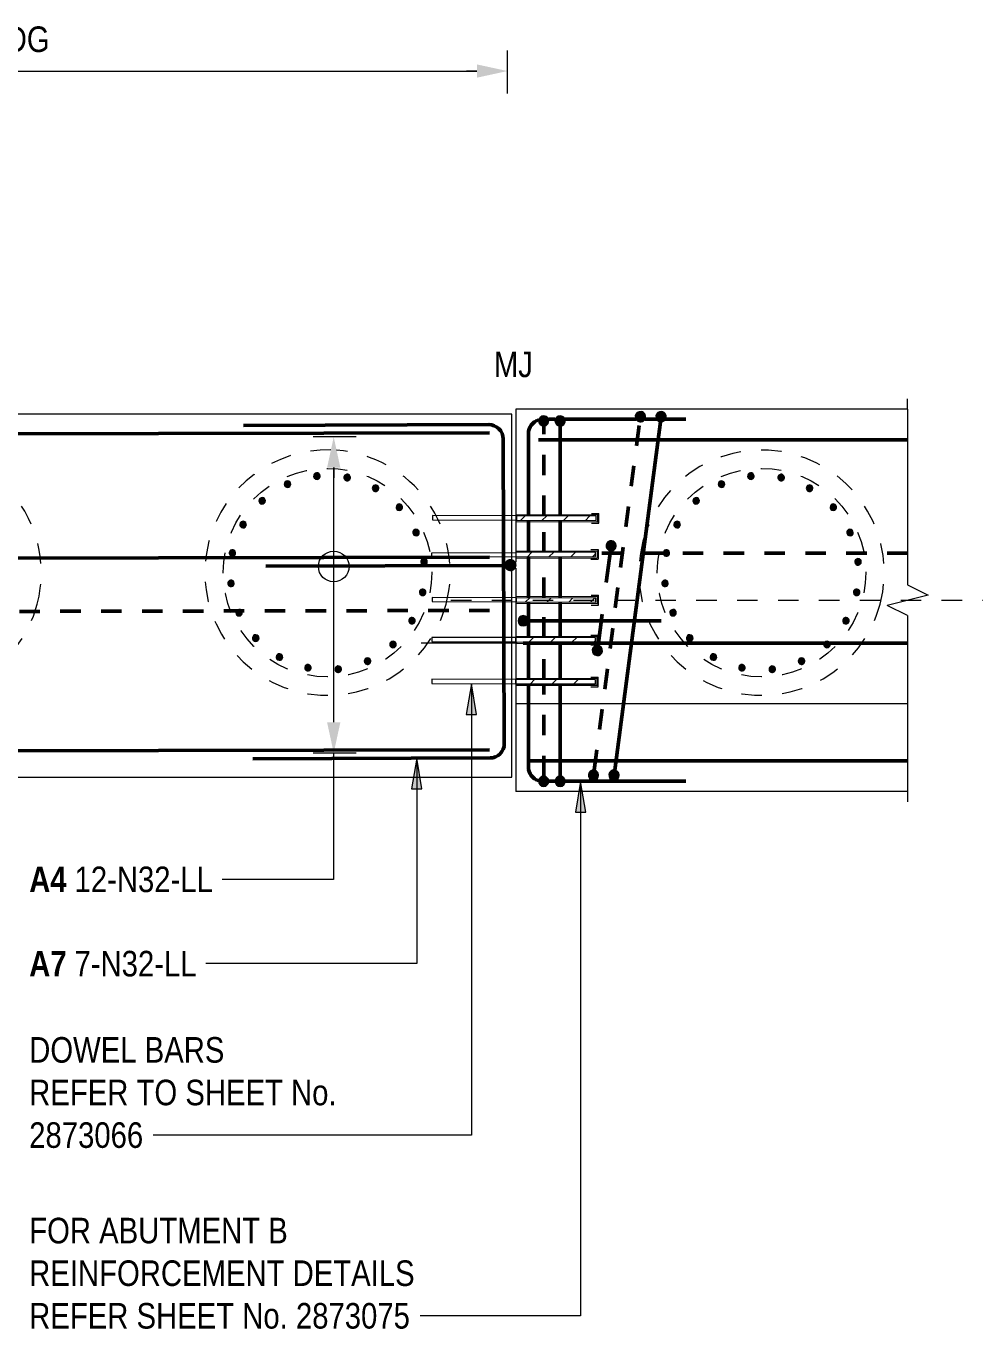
# Model space of a CAD drawing. Header units: metres. Extents: x 0 to 109, y 3 to 574.
# Drawn here: x 16.44 to 21.08, y 541.56 to 547.93 of the extents above; entities that cross this region are included whole.
import ezdxf

# ---------------------------------------------------------------- set-up
doc = ezdxf.new("R2010")
doc.units = ezdxf.units.M
doc.linetypes.add('JacobsDash', pattern=[0.0045, 0.003, -0.0015])
doc.linetypes.add('JacobsGridLine', pattern=[0.0145, 0.01, -0.001, 0.0025, -0.001])
for name, color, linetype, lineweight in [('A-ANNO-NOTE', 7, 'Continuous', 9), ('A-DETL', 7, 'Continuous', 13), ('A-DETL-GENF', 7, 'Continuous', 9), ('G-ANNO-TEXT', 7, 'Continuous', 9), ('S-BEAM', 7, 'Continuous', 50), ('S-FNDN', 7, 'Continuous', 50), ('S-GRID', 7, 'Continuous', 9)]:
    doc.layers.add(name, color=color, linetype=linetype, lineweight=lineweight)
doc.styles.add('Arial Narrow_2', font='ARIALN.TTF', dxfattribs={"height": 0.125})
doc.styles.add('Arial Narrow_B', font='ARIALNB.TTF', dxfattribs={"height": 0.125})
pattern_1 = [(45, (-139.00438, -635.677), (-0.0530330086, 0.0530330086), [])]

# ---------------------------------------------------------------- blocks, each defined once
blk = doc.blocks.new('01_SFO_FRP_Pile_CastInPlace_CS_BR08 - CAST-IN-PLACE PILE - 1200-8661432-DRG-2873074 - ABUTMENT B REINFORCEMENT PLAN')
at = {"layer": 'S-FNDN', "color": 8, "linetype": 'JacobsDash', "lineweight": 18, "true_color": 0x808080}
for start, end in [(90, 270), (270, 90)]:
    blk.add_arc((0, 0), 0.6, start, end, dxfattribs=at)
blk = doc.blocks.new('03_SFR_ACS_Abutment_BR08_Retaining wall CS - ABUTMENT EAST_BR8_1-7988247-DRG-2873074 - ABUTMENT B REINFORCEMENT PLAN')
at = {"layer": 'S-BEAM', "lineweight": 13}
for p, q in [((-1135.8415, 546.0286), (-1145.8229, 546.0286)), ((-1135.8415, 545.3195), (-1135.8415, 546.0286)), ((-1135.8415, 544.2536), (-1135.8415, 545.2614)), ((-1145.8229, 544.2536), (-1135.8415, 544.2536))]:
    blk.add_line(p, q, dxfattribs=at)
blk = doc.blocks.new('01_SFO_FRP_Pile_CastInPlace_CS_BR08 - CAST-IN-PLACE PILE - 1200-8641665-DRG-2873074 - ABUTMENT B REINFORCEMENT PLAN')
at = {"layer": 'S-FNDN', "color": 8, "linetype": 'JacobsDash', "lineweight": 18, "true_color": 0x808080}
for start, end in [(90, 270), (13.33217, 90), (270, 10.61444)]:
    blk.add_arc((0, 0), 0.6, start, end, dxfattribs=at)
blk = doc.blocks.new('01_SFO_FRP_Pile_CastInPlace_CS_BR08 - CAST-IN-PLACE PILE - 1200-8641633-DRG-2873074 - ABUTMENT B REINFORCEMENT PLAN')
at = {"layer": 'S-FNDN', "color": 8, "linetype": 'JacobsDash', "lineweight": 18, "true_color": 0x808080}
for start, end in [(90, 270), (270, 90)]:
    blk.add_arc((0, 0), 0.6, start, end, dxfattribs=at)
blk = doc.blocks.new('CS_DET_Rebar Combined - Multiple Bar-7534566-DRG-2873074 - ABUTMENT B REINFORCEMENT PLAN')
at = {"layer": 'A-DETL-GENF', "color": 252, "lineweight": 50, "true_color": 0x888888}
for p, q in [((0, 0), (1.4715, 0)), ((1.5003, 0), (1.8806, 0))]:
    blk.add_line(p, q, dxfattribs=at)
blk = doc.blocks.new('CS_DET_Rebar Combined - Multiple Bar-7534505-DRG-2873074 - ABUTMENT B REINFORCEMENT PLAN')
at = {"layer": 'A-DETL-GENF', "color": 252, "linetype": 'JacobsDash', "lineweight": 50, "true_color": 0x888888}
for p, q in [((0.6848, 0), (0.3538, 0)), ((1.8806, 0), (0.7166, 0))]:
    blk.add_line(p, q, dxfattribs=at)
blk = doc.blocks.new('CS_DET_Rebar Combined - Multiple Bar-V9-DRG-2873074 - ABUTMENT B REINFORCEMENT PLAN')
at = {"layer": 'A-DETL-GENF', "true_color": 0xc7c7c7}
for points in [[(0.025, 0), (0.0241, 0.0065), (0.0217, 0.0125), (0.0177, 0.0177), (0.0125, 0.0217), (0.0065, 0.0241), (0, 0.025), (-0.0065, 0.0241), (-0.0125, 0.0217), (-0.0177, 0.0177), (-0.0217, 0.0125), (-0.0241, 0.0065), (-0.025, 0), (-0.0241, -0.0065), (-0.0217, -0.0125), (-0.0177, -0.0177), (-0.0125, -0.0217), (-0.0065, -0.0241), (0, -0.025), (0.0065, -0.0241), (0.0125, -0.0217), (0.0177, -0.0177), (0.0217, -0.0125), (0.0241, -0.0065)], [(1.7869, 0), (1.7861, 0.0065), (1.7836, 0.0125), (1.7796, 0.0177), (1.7744, 0.0217), (1.7684, 0.0241), (1.7619, 0.025), (1.7555, 0.0241), (1.7494, 0.0217), (1.7443, 0.0177), (1.7403, 0.0125), (1.7378, 0.0065), (1.7369, 0), (1.7378, -0.0065), (1.7403, -0.0125), (1.7443, -0.0177), (1.7494, -0.0217), (1.7555, -0.0241), (1.7619, -0.025), (1.7684, -0.0241), (1.7744, -0.0217), (1.7796, -0.0177), (1.7836, -0.0125), (1.7861, -0.0065)]]:
    blk.add_hatch(color=9, dxfattribs=at).paths.add_polyline_path(points)
at = {"layer": 'A-DETL-GENF', "color": 252, "lineweight": 50, "true_color": 0x888888}
for p, q in [((0.025, 0), (0.4654, 0)), ((0.4854, 0), (0.6429, 0)), ((0.6629, 0), (0.8654, 0)), ((1.0804, 0), (1.2654, 0)), ((1.2854, 0), (1.7369, 0)), ((0.8854, 0), (1.0604, 0))]:
    blk.add_line(p, q, dxfattribs=at)
at = {"layer": 'A-DETL-GENF', "color": 252, "true_color": 0x888888}
for centre, start, end in [((0, 0), 360, 180), ((0, 0), 180, 360), ((1.7619, 0), 0, 180), ((1.7619, 0), 180, 360)]:
    blk.add_arc(centre, 0.025, start, end, dxfattribs=at)
blk = doc.blocks.new('CS_DET_Rebar Combined - Multiple Bar-V10-DRG-2873074 - ABUTMENT B REINFORCEMENT PLAN')
at = {"layer": 'A-DETL-GENF', "true_color": 0xc7c7c7}
for points in [[(0.025, 0), (0.0241, 0.0065), (0.0217, 0.0125), (0.0177, 0.0177), (0.0125, 0.0217), (0.0065, 0.0241), (0, 0.025), (-0.0065, 0.0241), (-0.0125, 0.0217), (-0.0177, 0.0177), (-0.0217, 0.0125), (-0.0241, 0.0065), (-0.025, 0), (-0.0241, -0.0065), (-0.0217, -0.0125), (-0.0177, -0.0177), (-0.0125, -0.0217), (-0.0065, -0.0241), (0, -0.025), (0.0065, -0.0241), (0.0125, -0.0217), (0.0177, -0.0177), (0.0217, -0.0125), (0.0241, -0.0065)], [(1.7869, 0), (1.7861, 0.0065), (1.7836, 0.0125), (1.7796, 0.0177), (1.7744, 0.0217), (1.7684, 0.0241), (1.7619, 0.025), (1.7555, 0.0241), (1.7494, 0.0217), (1.7443, 0.0177), (1.7403, 0.0125), (1.7378, 0.0065), (1.7369, 0), (1.7378, -0.0065), (1.7403, -0.0125), (1.7443, -0.0177), (1.7494, -0.0217), (1.7555, -0.0241), (1.7619, -0.025), (1.7684, -0.0241), (1.7744, -0.0217), (1.7796, -0.0177), (1.7836, -0.0125), (1.7861, -0.0065)]]:
    blk.add_hatch(color=9, dxfattribs=at).paths.add_polyline_path(points)
at = {"layer": 'A-DETL-GENF', "color": 252, "linetype": 'JacobsDash', "lineweight": 50, "true_color": 0x888888}
for p, q in [((0.4651, 0), (0.025, 0)), ((0.6432, 0), (0.4851, 0)), ((0.8651, 0), (0.6632, 0)), ((1.0601, 0), (0.8851, 0)), ((1.7369, 0), (1.2851, 0)), ((1.2651, 0), (1.0801, 0))]:
    blk.add_line(p, q, dxfattribs=at)
at = {"layer": 'A-DETL-GENF', "color": 252, "true_color": 0x888888}
for centre, start, end in [((0, 0), 360, 180), ((0, 0), 180, 360), ((1.7619, 0), 0, 180), ((1.7619, 0), 180, 360)]:
    blk.add_arc(centre, 0.025, start, end, dxfattribs=at)
blk = doc.blocks.new('CS_DET_Rebar Combined - Multiple Bar-6463039-DRG-2873074 - ABUTMENT B REINFORCEMENT PLAN')
at = {"layer": 'A-DETL-GENF', "true_color": 0xc7c7c7}
for points in [[(0.025, 0), (0.0241, 0.0065), (0.0217, 0.0125), (0.0177, 0.0177), (0.0125, 0.0217), (0.0065, 0.0241), (0, 0.025), (-0.0065, 0.0241), (-0.0125, 0.0217), (-0.0177, 0.0177), (-0.0217, 0.0125), (-0.0241, 0.0065), (-0.025, 0), (-0.0241, -0.0065), (-0.0217, -0.0125), (-0.0177, -0.0177), (-0.0125, -0.0217), (-0.0065, -0.0241), (0, -0.025), (0.0065, -0.0241), (0.0125, -0.0217), (0.0177, -0.0177), (0.0217, -0.0125), (0.0241, -0.0065)], [(1.7934, 0), (1.7925, 0.0065), (1.79, 0.0125), (1.7861, 0.0177), (1.7809, 0.0217), (1.7749, 0.0241), (1.7684, 0.025), (1.7619, 0.0241), (1.7559, 0.0217), (1.7507, 0.0177), (1.7467, 0.0125), (1.7442, 0.0065), (1.7434, 0), (1.7442, -0.0065), (1.7467, -0.0125), (1.7507, -0.0177), (1.7559, -0.0217), (1.7619, -0.0241), (1.7684, -0.025), (1.7749, -0.0241), (1.7809, -0.0217), (1.7861, -0.0177), (1.79, -0.0125), (1.7925, -0.0065)]]:
    blk.add_hatch(color=9, dxfattribs=at).paths.add_polyline_path(points)
at = {"layer": 'A-DETL-GENF', "color": 252, "lineweight": 50, "true_color": 0x888888}
blk.add_line((0.025, 0), (1.7434, 0), dxfattribs=at)
at = {"layer": 'A-DETL-GENF', "color": 252, "true_color": 0x888888}
for centre, start, end in [((0, 0), 360, 180), ((0, 0), 180, 360), ((1.7684, 0), 360, 180), ((1.7684, 0), 180, 360)]:
    blk.add_arc(centre, 0.025, start, end, dxfattribs=at)
blk = doc.blocks.new('CS_DET_Rebar Combined - Multiple Bar-6463081-DRG-2873074 - ABUTMENT B REINFORCEMENT PLAN')
at = {"layer": 'A-DETL-GENF', "true_color": 0xc7c7c7}
for points in [[(0.025, 0), (0.0241, 0.0065), (0.0217, 0.0125), (0.0177, 0.0177), (0.0125, 0.0217), (0.0065, 0.0241), (0, 0.025), (-0.0065, 0.0241), (-0.0125, 0.0217), (-0.0177, 0.0177), (-0.0217, 0.0125), (-0.0241, 0.0065), (-0.025, 0), (-0.0241, -0.0065), (-0.0217, -0.0125), (-0.0177, -0.0177), (-0.0125, -0.0217), (-0.0065, -0.0241), (0, -0.025), (0.0065, -0.0241), (0.0125, -0.0217), (0.0177, -0.0177), (0.0217, -0.0125), (0.0244, -0.0043)], [(1.7934, 0), (1.7925, 0.0065), (1.79, 0.0125), (1.7861, 0.0177), (1.7809, 0.0217), (1.7749, 0.0241), (1.7684, 0.025), (1.7619, 0.0241), (1.7559, 0.0217), (1.7507, 0.0177), (1.7467, 0.0125), (1.7442, 0.0065), (1.7434, 0), (1.7442, -0.0065), (1.7467, -0.0125), (1.7507, -0.0177), (1.7559, -0.0217), (1.7619, -0.0241), (1.7684, -0.025), (1.7749, -0.0241), (1.7809, -0.0217), (1.7861, -0.0177), (1.79, -0.0125), (1.7925, -0.0065), (1.793, -0.0028)]]:
    blk.add_hatch(color=9, dxfattribs=at).paths.add_polyline_path(points)
at = {"layer": 'A-DETL-GENF', "color": 252, "linetype": 'JacobsDash', "lineweight": 50, "true_color": 0x888888}
blk.add_line((1.7434, 0), (0.025, 0), dxfattribs=at)
at = {"layer": 'A-DETL-GENF', "color": 252, "true_color": 0x888888}
for centre, start, end in [((0, 0), 360, 180), ((0, 0), 180, 360), ((1.7684, 0), 360, 180), ((1.7684, 0), 180, 360)]:
    blk.add_arc(centre, 0.025, start, end, dxfattribs=at)
blk = doc.blocks.new('CS_DET_Rebar Combined - Multiple Bar-6463435-DRG-2873074 - ABUTMENT B REINFORCEMENT PLAN')
at = {"layer": 'A-DETL-GENF', "true_color": 0xc7c7c7}
blk.add_hatch(color=9, dxfattribs=at).paths.add_polyline_path([(0.025, 0), (0.0241, 0.0065), (0.0217, 0.0125), (0.0177, 0.0177), (0.0125, 0.0217), (0.0065, 0.0241), (0, 0.025), (-0.0065, 0.0241), (-0.0125, 0.0217), (-0.0181, 0.0171), (-0.0217, 0.0125), (-0.0241, 0.0065), (-0.025, 0), (-0.0241, -0.0065), (-0.0217, -0.0125), (-0.0177, -0.0177), (-0.0125, -0.0217), (-0.0065, -0.0241), (0, -0.025), (0.0065, -0.0241), (0.0125, -0.0217), (0.0177, -0.0177), (0.0217, -0.0125), (0.0241, -0.0065)])
at = {"layer": 'A-DETL-GENF', "color": 252, "lineweight": 50, "true_color": 0x888888}
blk.add_line((0.025, 0), (0.18, 0), dxfattribs=at)
at = {"layer": 'A-DETL-GENF', "color": 252, "true_color": 0x888888}
for start, end in [(360, 180), (180, 360)]:
    blk.add_arc((0, 0), 0.025, start, end, dxfattribs=at)
blk = doc.blocks.new('CS_DET_Rebar Combined - Multiple Bar-V1-DRG-2873074 - ABUTMENT B REINFORCEMENT PLAN')
at = {"layer": 'A-DETL-GENF', "true_color": 0xc7c7c7}
blk.add_hatch(color=9, dxfattribs=at).paths.add_polyline_path([(-0.025, 0), (-0.0241, -0.0065), (-0.0217, -0.0125), (-0.0177, -0.0177), (-0.0125, -0.0217), (-0.0065, -0.0241), (0, -0.025), (0.0065, -0.0241), (0.0125, -0.0217), (0.0177, -0.0177), (0.0217, -0.0125), (0.0241, -0.0065), (0.025, 0), (0.0241, 0.0065), (0.0217, 0.0125), (0.0177, 0.0177), (0.0125, 0.0217), (0.0065, 0.0241), (0, 0.025), (-0.0065, 0.0241), (-0.0125, 0.0217), (-0.0177, 0.0177), (-0.0217, 0.0125), (-0.0241, 0.0065)])
at = {"layer": 'A-DETL-GENF', "color": 252, "lineweight": 50, "true_color": 0x888888}
blk.add_line((0.025, 0), (0.18, 0), dxfattribs=at)
at = {"layer": 'A-DETL-GENF', "color": 252, "true_color": 0x888888}
for start, end in [(0, 180), (180, 360)]:
    blk.add_arc((0, 0), 0.025, start, end, dxfattribs=at)
blk = doc.blocks.new('CS_DET_Rebar Combined - Multiple Bar-7534842-DRG-2873074 - ABUTMENT B REINFORCEMENT PLAN')
at = {"layer": 'A-DETL-GENF', "true_color": 0xc7c7c7}
blk.add_hatch(color=9, dxfattribs=at).paths.add_polyline_path([(0, -0.025), (0.0065, -0.0241), (0.0125, -0.0217), (0.0177, -0.0177), (0.0217, -0.0125), (0.0241, -0.0065), (0.025, 0), (0.0241, 0.0065), (0.0217, 0.0125), (0.0177, 0.0177), (0.0125, 0.0217), (0.0065, 0.0241), (0, 0.025), (-0.0065, 0.0241), (-0.0125, 0.0217), (-0.0177, 0.0177), (-0.0217, 0.0125), (-0.0241, 0.0065), (-0.025, 0), (-0.0241, -0.0065), (-0.0217, -0.0125), (-0.0177, -0.0177), (-0.0125, -0.0217), (-0.0065, -0.0241)])
at = {"layer": 'A-DETL-GENF', "color": 252, "lineweight": 50, "true_color": 0x888888}
blk.add_line((0.025, 0), (0.675, 0), dxfattribs=at)
at = {"layer": 'A-DETL-GENF', "color": 252, "true_color": 0x888888}
for start, end in [(0, 180), (180, 360)]:
    blk.add_arc((0, 0), 0.025, start, end, dxfattribs=at)
blk = doc.blocks.new('S_Det_Reinf_Bar Section_2D Grey - N32-V11-DRG-2873074 - ABUTMENT B REINFORCEMENT PLAN')
at = {"layer": 'A-DETL-GENF', "true_color": 0x808080}
blk.add_hatch(color=8, dxfattribs=at).paths.add_polyline_path([(-0.0139, -0.008), (-0.0113, -0.0113), (-0.008, -0.0139), (-0.0041, -0.0155), (0, -0.016), (0.0041, -0.0155), (0.008, -0.0139), (0.0113, -0.0113), (0.0139, -0.008), (0.0155, -0.0041), (0.0159, 0.0011), (0.0155, 0.0041), (0.0139, 0.008), (0.0113, 0.0113), (0.008, 0.0139), (0.0041, 0.0155), (0, 0.016), (-0.0041, 0.0155), (-0.008, 0.0139), (-0.0113, 0.0113), (-0.0139, 0.008), (-0.0155, 0.0041), (-0.016, 0), (-0.0155, -0.0041)])
at = {"layer": 'A-DETL-GENF', "color": 8, "lineweight": 18, "true_color": 0x808080}
for start, end in [(360, 180), (180, 360)]:
    blk.add_arc((0, 0), 0.016, start, end, dxfattribs=at)
blk = doc.blocks.new('S_Det_Reinf_Bar Section_2D Grey - N32-V2-DRG-2873074 - ABUTMENT B REINFORCEMENT PLAN')
at = {"layer": 'A-DETL-GENF', "true_color": 0x808080}
blk.add_hatch(color=8, dxfattribs=at).paths.add_polyline_path([(-0.0113, -0.0113), (-0.008, -0.0139), (-0.0041, -0.0155), (0, -0.016), (0.0041, -0.0155), (0.008, -0.0139), (0.0113, -0.0113), (0.0139, -0.008), (0.0155, -0.0041), (0.016, 0), (0.0155, 0.0041), (0.0139, 0.008), (0.0113, 0.0113), (0.008, 0.0139), (0.0041, 0.0155), (0, 0.016), (-0.0041, 0.0155), (-0.008, 0.0139), (-0.0113, 0.0113), (-0.0139, 0.008), (-0.0155, 0.0041), (-0.016, 0), (-0.0155, -0.0041), (-0.0139, -0.008)])
at = {"layer": 'A-DETL-GENF', "color": 8, "lineweight": 18, "true_color": 0x808080}
for start, end in [(360, 180), (180, 360)]:
    blk.add_arc((0, 0), 0.016, start, end, dxfattribs=at)
blk = doc.blocks.new('S_Det_Reinf_Bar Section_2D Grey - N32-V12-DRG-2873074 - ABUTMENT B REINFORCEMENT PLAN')
at = {"layer": 'A-DETL-GENF', "true_color": 0x808080}
blk.add_hatch(color=8, dxfattribs=at).paths.add_polyline_path([(0.0155, 0.0041), (0.0139, 0.008), (0.0113, 0.0113), (0.008, 0.0139), (0.0041, 0.0155), (0, 0.016), (-0.0041, 0.0155), (-0.008, 0.0139), (-0.0113, 0.0113), (-0.0139, 0.008), (-0.0155, 0.0041), (-0.016, 0), (-0.0148, -0.0057), (-0.0139, -0.008), (-0.0113, -0.0113), (-0.008, -0.0139), (-0.0041, -0.0155), (0, -0.016), (0.0041, -0.0155), (0.008, -0.0139), (0.0113, -0.0113), (0.0139, -0.008), (0.0155, -0.0041), (0.0159, 0.0006)])
at = {"layer": 'A-DETL-GENF', "color": 8, "lineweight": 18, "true_color": 0x808080}
for start, end in [(360, 180), (180, 360)]:
    blk.add_arc((0, 0), 0.016, start, end, dxfattribs=at)
blk = doc.blocks.new('S_Det_Reinf_Bar Section_2D Grey - N32-V13-DRG-2873074 - ABUTMENT B REINFORCEMENT PLAN')
at = {"layer": 'A-DETL-GENF', "true_color": 0x808080}
blk.add_hatch(color=8, dxfattribs=at).paths.add_polyline_path([(-0.0139, -0.008), (-0.0113, -0.0113), (-0.008, -0.0139), (-0.0041, -0.0155), (0, -0.016), (0.0041, -0.0155), (0.008, -0.0139), (0.0113, -0.0113), (0.0139, -0.008), (0.0155, -0.0041), (0.0159, 0.0011), (0.0155, 0.0041), (0.0139, 0.008), (0.0113, 0.0113), (0.008, 0.0139), (0.0041, 0.0155), (0, 0.016), (-0.0041, 0.0155), (-0.008, 0.0139), (-0.0113, 0.0113), (-0.0139, 0.008), (-0.0155, 0.0041), (-0.016, 0), (-0.0155, -0.0041)])
at = {"layer": 'A-DETL-GENF', "color": 8, "lineweight": 18, "true_color": 0x808080}
for start, end in [(360, 180), (180, 360)]:
    blk.add_arc((0, 0), 0.016, start, end, dxfattribs=at)
blk = doc.blocks.new('ReinfDot - Dot-7931258-DRG-2873074 - ABUTMENT B REINFORCEMENT PLAN')
at = {"layer": 'A-DETL-GENF'}
blk.add_hatch(color=256, dxfattribs=at).paths.add_polyline_path([(0, 0.03), (-0.0078, 0.029), (-0.015, 0.026), (-0.0212, 0.0212), (-0.026, 0.015), (-0.029, 0.0078), (-0.03, 0), (-0.029, -0.0078), (-0.026, -0.015), (-0.0212, -0.0212), (-0.015, -0.026), (-0.0078, -0.029), (0, -0.03), (0.0078, -0.029), (0.015, -0.026), (0.0212, -0.0212), (0.026, -0.015), (0.029, -0.0078), (0.03, 0), (0.029, 0.0078), (0.026, 0.015), (0.0212, 0.0212), (0.015, 0.026), (0.0078, 0.029)])
blk = doc.blocks.new('BreakLine - BreakLine-7934069-DRG-2873074 - ABUTMENT B REINFORCEMENT PLAN')
at = {"layer": 'A-DETL-GENF', "lineweight": 13}
for p, q in [((0, 0), (0.86, 0)), ((1.01, 0), (1.87, 0))]:
    blk.add_line(p, q, dxfattribs=at)
blk = doc.blocks.new('T2DExtentArrowReinf2 - Extent-7962354-DRG-2873074 - ABUTMENT B REINFORCEMENT PLAN')
at = {"layer": 'A-DETL-GENF'}
for p, q in [((0.15, 0), (9.7802, 0)), ((9.9302, -0.11), (9.9302, 0))]:
    blk.add_line(p, q, dxfattribs=at)
blk = doc.blocks.new('T2DExtentArrowReinf2 - Extent-7962356-DRG-2873074 - ABUTMENT B REINFORCEMENT PLAN')
at = {"layer": 'A-DETL-GENF'}
for p, q in [((0, 0.01), (0, -0.11)), ((0.15, 0), (1.395, 0)), ((1.545, -0.11), (1.545, 0))]:
    blk.add_line(p, q, dxfattribs=at)

msp = doc.modelspace()

# ---------------------------------------------------------------- hatches: boundary and pattern name
at = {"layer": 'A-ANNO-NOTE', "lineweight": 5}
for points in [[(18.6438, 547.6736), (18.7938, 547.7061), (18.6438, 547.7386)], [(17.9763, 545.7669), (17.9438, 545.9169), (17.9113, 545.7669)], [(17.9438, 544.3719), (17.9763, 544.5219), (17.9113, 544.5219)]]:
    msp.add_hatch(color=256, dxfattribs=at).paths.add_polyline_path(points)
at = {"layer": 'A-DETL-GENF'}
h = msp.add_hatch(dxfattribs=at)
h.set_pattern_fill('FP_1', color=256, style=0, pattern_type=2)
h.set_pattern_definition(pattern_1)
h.paths.add_polyline_path([(19.2272, 545.5092), (19.2272, 545.5292), (18.8372, 545.5307), (18.8372, 545.5107), (19.1563, 545.5094)])
h = msp.add_hatch(dxfattribs=at)
h.set_pattern_fill('FP_1', color=256, style=0, pattern_type=2)
h.set_pattern_definition(pattern_1)
h.paths.add_polyline_path([(18.8341, 545.3315), (19.2241, 545.333), (19.224, 545.353), (18.834, 545.3515)])
h = msp.add_hatch(dxfattribs=at)
h.set_pattern_fill('FP_1', color=256, style=0, pattern_type=2)
h.set_pattern_definition(pattern_1)
h.paths.add_polyline_path([(19.2256, 545.1092), (19.2257, 545.1292), (18.8357, 545.1307), (18.8356, 545.1107), (19.1563, 545.1094)])
h = msp.add_hatch(dxfattribs=at)
h.set_pattern_fill('FP_1', color=256, style=0, pattern_type=2)
h.set_pattern_definition(pattern_1)
h.paths.add_polyline_path([(19.224, 544.9142), (19.2241, 544.9342), (18.8341, 544.9357), (18.834, 544.9157), (19.1563, 544.9144)])
h = msp.add_hatch(dxfattribs=at)
h.set_pattern_fill('FP_1', color=256, style=0, pattern_type=2)
h.set_pattern_definition(pattern_1)
h.paths.add_polyline_path([(19.224, 544.7092), (19.2241, 544.7292), (18.8341, 544.7307), (18.834, 544.7107), (19.1563, 544.7094)])
at = {"layer": 'G-ANNO-TEXT'}
for points in [[(18.6169, 544.7102), (18.5918, 544.5602), (18.642, 544.5602)], [(18.3495, 544.3465), (18.3244, 544.1965), (18.3746, 544.1965)], [(19.1515, 544.2332), (19.1264, 544.0832), (19.1766, 544.0832)]]:
    msp.add_hatch(color=256, dxfattribs=at).paths.add_polyline_path(points)

# ---------------------------------------------------------------- linework, layer by layer
at = {"layer": 'A-ANNO-NOTE'}
for p, q in [((18.7938, 547.6061), (18.7938, 547.8061)), ((18.6438, 547.7061), (18.5938, 547.7061)), ((18.0438, 545.9169), (17.8438, 545.9169)), ((17.9438, 545.7669), (17.9438, 545.7169)), ((17.9438, 544.5219), (17.9438, 544.5719)), ((17.8438, 544.3719), (18.0438, 544.3719))]:
    msp.add_line(p, q, dxfattribs=at)
at = {"layer": 'A-ANNO-NOTE', "lineweight": 13}
for p, q in [((20.7508, 546.0536), (20.7508, 546.1036)), ((20.7508, 545.1936), (20.8508, 545.1436)), ((20.8508, 545.1436), (20.6508, 545.0936)), ((20.7508, 545.0436), (20.6508, 545.0936)), ((20.7508, 544.1836), (20.7508, 544.1336))]:
    msp.add_line(p, q, dxfattribs=at)
at = {"layer": 'A-ANNO-NOTE'}
msp.add_circle((17.9438, 545.2836), 0.075, dxfattribs=at)
at = {"layer": 'A-DETL', "color": 252, "lineweight": 50, "true_color": 0x888888}
for p, q in [((19.0273, 546.0033), (18.9943, 546.0033)), ((19.4227, 546.0033), (19.0743, 546.0033)), ((19.5234, 546.0033), (19.4647, 546.0033)), ((19.6658, 546.0033), (19.5656, 546.0033)), ((18.8958, 545.9333), (18.8958, 545.5305)), ((18.9448, 545.9029), (20.7508, 545.9029)), ((18.8958, 545.5105), (18.8958, 545.3518)), ((18.8958, 545.3318), (18.8958, 545.1305)), ((18.8958, 545.1105), (18.8958, 544.9354)), ((18.8958, 544.9154), (18.8958, 544.7304)), ((18.8958, 544.7104), (18.8958, 544.3033)), ((20.7508, 544.3338), (18.9008, 544.3338)), ((18.9958, 544.2333), (19.0258, 544.2333)), ((19.0758, 544.2333), (19.6658, 544.2333))]:
    msp.add_line(p, q, dxfattribs=at)
at = {"layer": 'A-DETL', "lineweight": 50}
for p, q in [((17.502, 545.9725), (18.702, 545.9772)), ((18.7064, 545.9367), (8.9665, 545.9177)), ((18.7723, 545.9075), (18.7781, 544.4177)), ((18.7064, 545.3287), (8.9665, 545.3097)), ((17.6114, 545.2846), (18.7781, 545.2891)), ((18.7064, 544.3877), (8.9665, 544.3687)), ((18.7084, 544.3474), (17.5484, 544.3429))]:
    msp.add_line(p, q, dxfattribs=at)
at = {"layer": 'A-DETL', "lineweight": 9}
for p, q in [((18.8372, 545.5307), (18.4272, 545.5323)), ((18.4272, 545.5323), (18.4272, 545.5123)), ((18.4272, 545.5123), (18.8372, 545.5107)), ((18.8372, 545.5107), (18.8372, 545.5307)), ((18.8372, 545.5042), (19.2349, 545.5027)), ((18.8373, 545.5382), (19.235, 545.5366)), ((19.2349, 545.5027), (19.235, 545.5366)), ((18.4241, 545.3499), (18.834, 545.3515)), ((18.4241, 545.3299), (18.4241, 545.3499)), ((18.8341, 545.3315), (18.4241, 545.3299)), ((18.834, 545.358), (19.2318, 545.3595)), ((18.834, 545.3515), (18.8341, 545.3315)), ((18.8342, 545.324), (19.2319, 545.3256)), ((19.2318, 545.3595), (19.2319, 545.3256)), ((18.4257, 545.1323), (18.4256, 545.1123)), ((18.4256, 545.1123), (18.8356, 545.1107)), ((18.8357, 545.1307), (18.4257, 545.1323)), ((18.8356, 545.1107), (18.8357, 545.1307)), ((18.8357, 545.1382), (19.2335, 545.1366)), ((19.2334, 545.1027), (19.2335, 545.1366)), ((18.8357, 545.1042), (19.2334, 545.1027)), ((18.8341, 544.9357), (18.4241, 544.9373)), ((18.4241, 544.9373), (18.4241, 544.9173)), ((18.834, 544.9157), (18.8341, 544.9357)), ((18.8342, 544.9432), (19.2319, 544.9416)), ((19.2318, 544.9077), (19.2319, 544.9416)), ((18.4241, 544.9173), (18.834, 544.9157)), ((18.834, 544.9092), (19.2318, 544.9077)), ((18.8341, 544.7307), (18.4241, 544.7323)), ((18.4241, 544.7323), (18.4241, 544.7123)), ((18.834, 544.7107), (18.8341, 544.7307)), ((18.8342, 544.7382), (19.2319, 544.7366)), ((19.2318, 544.7027), (19.2319, 544.7366)), ((18.4241, 544.7123), (18.834, 544.7107)), ((18.834, 544.7042), (19.2318, 544.7027))]:
    msp.add_line(p, q, dxfattribs=at)
at = {"layer": 'A-DETL'}
for p, q in [((18.8372, 545.5307), (18.8372, 545.5107)), ((19.2272, 545.5292), (18.8372, 545.5307)), ((18.8372, 545.5107), (19.2272, 545.5092)), ((19.2043, 545.4953), (19.2399, 545.4951)), ((19.2044, 545.5432), (19.2401, 545.5431)), ((19.2272, 545.5092), (19.2272, 545.5292)), ((19.2399, 545.4951), (19.2401, 545.5431)), ((19.2011, 545.3669), (19.2368, 545.3671)), ((19.2368, 545.3671), (19.237, 545.3191)), ((19.224, 545.353), (18.834, 545.3515)), ((18.834, 545.3515), (18.8341, 545.3315)), ((18.8341, 545.3315), (19.2241, 545.333)), ((19.2013, 545.319), (19.237, 545.3191)), ((19.2241, 545.333), (19.224, 545.353)), ((18.8357, 545.1307), (18.8356, 545.1107)), ((18.8356, 545.1107), (19.2256, 545.1092)), ((19.2257, 545.1292), (18.8357, 545.1307)), ((19.2029, 545.1432), (19.2385, 545.1431)), ((19.2256, 545.1092), (19.2257, 545.1292)), ((19.2383, 545.0951), (19.2385, 545.1431)), ((19.2027, 545.0953), (19.2383, 545.0951)), ((18.8341, 544.9357), (18.834, 544.9157)), ((19.2241, 544.9342), (18.8341, 544.9357)), ((19.2013, 544.9482), (19.237, 544.9481)), ((19.224, 544.9142), (19.2241, 544.9342)), ((19.2368, 544.9001), (19.237, 544.9481)), ((18.834, 544.9157), (19.224, 544.9142)), ((19.2011, 544.9003), (19.2368, 544.9001)), ((18.8341, 544.7307), (18.834, 544.7107)), ((19.2241, 544.7292), (18.8341, 544.7307)), ((19.2013, 544.7432), (19.237, 544.7431)), ((19.224, 544.7092), (19.2241, 544.7292)), ((19.2368, 544.6951), (19.237, 544.7431)), ((18.834, 544.7107), (19.224, 544.7092)), ((19.2011, 544.6953), (19.2368, 544.6951))]:
    msp.add_line(p, q, dxfattribs=at)
at = {"layer": 'A-DETL', "linetype": 'JacobsDash', "lineweight": 50}
msp.add_line((18.7064, 545.0687), (8.9665, 545.0497), dxfattribs=at)
at = {"layer": 'A-DETL', "lineweight": 18}
msp.add_line((18.8407, 544.9093), (18.3707, 544.9093), dxfattribs=at)
at = {"layer": 'A-DETL', "color": 8, "linetype": 'JacobsDash', "lineweight": 18, "true_color": 0x808080}
msp.add_line((18.8342, 544.6136), (20.7508, 544.6136), dxfattribs=at)
at = {"layer": 'A-DETL', "color": 8, "linetype": 'JacobsDash', "lineweight": 9, "true_color": 0x808080}
for centre in [(17.9135, 545.2536), (20.0361, 545.2536)]:
    msp.add_circle(centre, 0.51, dxfattribs=at)
at = {"layer": 'A-DETL', "lineweight": 50}
for centre, start, end in [((18.7023, 545.9072), 0.22351, 90.22352), ((18.7081, 544.4174), 270.22352, 0.22351)]:
    msp.add_arc(centre, 0.07, start, end, dxfattribs=at)
at = {"layer": 'A-DETL', "color": 252, "lineweight": 50, "true_color": 0x888888}
for centre, start, end in [((18.9658, 545.9333), 106.33363, 179.99999), ((18.9658, 544.3033), 179.99999, 253.63084)]:
    msp.add_arc(centre, 0.07, start, end, dxfattribs=at)
at = {"layer": 'G-ANNO-TEXT'}
for p, q in [((18.6169, 544.7102), (18.5918, 544.5602)), ((18.642, 544.5602), (18.6169, 544.7102)), ((18.6169, 544.7102), (18.6169, 542.5036)), ((18.5918, 544.5602), (18.642, 544.5602)), ((17.9429, 544.3708), (17.9429, 543.754)), ((18.3495, 544.3465), (18.3244, 544.1965)), ((18.3746, 544.1965), (18.3495, 544.3465)), ((18.3495, 544.3465), (18.3495, 543.3419)), ((19.1515, 544.2332), (19.1264, 544.0832)), ((19.1766, 544.0832), (19.1515, 544.2332)), ((19.1515, 544.2332), (19.1515, 541.62)), ((18.3244, 544.1965), (18.3746, 544.1965)), ((19.1264, 544.0832), (19.1766, 544.0832)), ((17.5144, 543.754), (17.3974, 543.754)), ((17.9429, 543.754), (17.5144, 543.754)), ((17.3751, 543.3419), (17.318, 543.3419)), ((18.3495, 543.3419), (17.3751, 543.3419)), ((18.2009, 542.5036), (17.06, 542.5036)), ((18.6169, 542.5036), (18.2009, 542.5036)), ((18.6917, 541.62), (18.3664, 541.62)), ((19.1515, 541.62), (18.6917, 541.62))]:
    msp.add_line(p, q, dxfattribs=at)
at = {"layer": 'S-BEAM', "color": 252, "lineweight": 13, "true_color": 0x888888}
for p, q in [((20.7508, 546.0536), (18.8342, 546.0536)), ((18.8342, 546.0536), (18.8342, 545.3515)), ((18.8342, 546.0536), (18.8342, 546.0536)), ((18.8342, 545.3315), (18.8342, 545.3048)), ((18.8342, 545.276), (18.8342, 544.9357)), ((18.8342, 544.9157), (18.8342, 544.7307)), ((18.8342, 544.7107), (18.8342, 544.6136)), ((18.8342, 544.6136), (20.7508, 544.6136)), ((18.8342, 544.6136), (18.8342, 544.1836)), ((20.7508, 544.1836), (18.8342, 544.1836))]:
    msp.add_line(p, q, dxfattribs=at)
at = {"layer": 'S-GRID', "linetype": 'JacobsGridLine', "lineweight": 18}
msp.add_line((18.517, 545.1185), (23.5598, 545.1185), dxfattribs=at)

# ---------------------------------------------------------------- block references
at = {"layer": 'A-DETL-GENF'}
msp.add_blockref('T2DExtentArrowReinf2 - Extent-7962354-DRG-2873074 - ABUTMENT B REINFORCEMENT PLAN', (8.8636, 547.7061), dxfattribs=at)
at = {"layer": 'A-DETL-GENF', "color": 252, "true_color": 0x888888}
for name, p, rotation in [('CS_DET_Rebar Combined - Multiple Bar-V10-DRG-2873074 - ABUTMENT B REINFORCEMENT PLAN', (18.9708, 545.9953), 270.0000000000164), ('CS_DET_Rebar Combined - Multiple Bar-V9-DRG-2873074 - ABUTMENT B REINFORCEMENT PLAN', (19.0508, 545.9953), 270.0000000000164), ('CS_DET_Rebar Combined - Multiple Bar-6463081-DRG-2873074 - ABUTMENT B REINFORCEMENT PLAN', (19.4437, 546.0165), 262.5336967671208), ('CS_DET_Rebar Combined - Multiple Bar-6463039-DRG-2873074 - ABUTMENT B REINFORCEMENT PLAN', (19.5445, 546.0164), 262.5336967671208), ('CS_DET_Rebar Combined - Multiple Bar-6463435-DRG-2873074 - ABUTMENT B REINFORCEMENT PLAN', (19.3004, 545.3847), 262.5336967671208), ('CS_DET_Rebar Combined - Multiple Bar-V1-DRG-2873074 - ABUTMENT B REINFORCEMENT PLAN', (19.2333, 544.8727), 82.53369676713787)]:
    msp.add_blockref(name, p, dxfattribs=dict(at, rotation=rotation))
at = {"layer": 'A-DETL-GENF'}
for name, p, rotation in [('BreakLine - BreakLine-7934069-DRG-2873074 - ABUTMENT B REINFORCEMENT PLAN', (20.7508, 546.0536), 269.9999999999975), ('T2DExtentArrowReinf2 - Extent-7962356-DRG-2873074 - ABUTMENT B REINFORCEMENT PLAN', (17.9438, 544.3719), 90.00000000000612), ('ReinfDot - Dot-7931258-DRG-2873074 - ABUTMENT B REINFORCEMENT PLAN', (18.808, 545.2904), 180.2235102374243)]:
    msp.add_blockref(name, p, dxfattribs=dict(at, rotation=rotation))
at = {"layer": 'A-DETL-GENF', "color": 8, "true_color": 0x808080}
for name, p, rotation in [('S_Det_Reinf_Bar Section_2D Grey - N32-V2-DRG-2873074 - ABUTMENT B REINFORCEMENT PLAN', (17.7178, 545.6864), 24.340833333553), ('S_Det_Reinf_Bar Section_2D Grey - N32-V2-DRG-2873074 - ABUTMENT B REINFORCEMENT PLAN', (17.8611, 545.7257), 6.340833333547853), ('S_Det_Reinf_Bar Section_2D Grey - N32-V2-DRG-2873074 - ABUTMENT B REINFORCEMENT PLAN', (18.0095, 545.7188), 348.3408333335429), ('S_Det_Reinf_Bar Section_2D Grey - N32-V2-DRG-2873074 - ABUTMENT B REINFORCEMENT PLAN', (18.1486, 545.6664), 330.3408333335377), ('S_Det_Reinf_Bar Section_2D Grey - N32-V2-DRG-2873074 - ABUTMENT B REINFORCEMENT PLAN', (19.8404, 545.6864), 24.340833333553), ('S_Det_Reinf_Bar Section_2D Grey - N32-V2-DRG-2873074 - ABUTMENT B REINFORCEMENT PLAN', (19.9837, 545.7257), 6.340833333547853), ('S_Det_Reinf_Bar Section_2D Grey - N32-V2-DRG-2873074 - ABUTMENT B REINFORCEMENT PLAN', (20.1321, 545.7188), 348.3408333335429), ('S_Det_Reinf_Bar Section_2D Grey - N32-V2-DRG-2873074 - ABUTMENT B REINFORCEMENT PLAN', (20.2712, 545.6664), 330.3408333335377), ('S_Det_Reinf_Bar Section_2D Grey - N32-V2-DRG-2873074 - ABUTMENT B REINFORCEMENT PLAN', (17.5936, 545.6047), 42.34083333355809), ('S_Det_Reinf_Bar Section_2D Grey - N32-V2-DRG-2873074 - ABUTMENT B REINFORCEMENT PLAN', (19.7162, 545.6047), 42.34083333355809), ('S_Det_Reinf_Bar Section_2D Grey - N32-V2-DRG-2873074 - ABUTMENT B REINFORCEMENT PLAN', (18.2646, 545.5735), 312.3408333335327), ('S_Det_Reinf_Bar Section_2D Grey - N32-V2-DRG-2873074 - ABUTMENT B REINFORCEMENT PLAN', (20.3872, 545.5735), 312.3408333335327), ('S_Det_Reinf_Bar Section_2D Grey - N32-V13-DRG-2873074 - ABUTMENT B REINFORCEMENT PLAN', (17.5008, 545.4887), 60.34083333356319), ('S_Det_Reinf_Bar Section_2D Grey - N32-V11-DRG-2873074 - ABUTMENT B REINFORCEMENT PLAN', (19.6234, 545.4887), 60.34083333356319), ('S_Det_Reinf_Bar Section_2D Grey - N32-V2-DRG-2873074 - ABUTMENT B REINFORCEMENT PLAN', (18.3463, 545.4494), 294.3408333335275), ('S_Det_Reinf_Bar Section_2D Grey - N32-V2-DRG-2873074 - ABUTMENT B REINFORCEMENT PLAN', (20.4689, 545.4494), 294.3408333335275), ('S_Det_Reinf_Bar Section_2D Grey - N32-V2-DRG-2873074 - ABUTMENT B REINFORCEMENT PLAN', (17.4483, 545.3496), 78.34083333346652), ('S_Det_Reinf_Bar Section_2D Grey - N32-V2-DRG-2873074 - ABUTMENT B REINFORCEMENT PLAN', (19.5709, 545.3496), 78.34083333346652), ('S_Det_Reinf_Bar Section_2D Grey - N32-V2-DRG-2873074 - ABUTMENT B REINFORCEMENT PLAN', (18.3856, 545.3061), 276.3408333335225), ('S_Det_Reinf_Bar Section_2D Grey - N32-V2-DRG-2873074 - ABUTMENT B REINFORCEMENT PLAN', (20.5082, 545.3061), 276.3408333335225), ('S_Det_Reinf_Bar Section_2D Grey - N32-V2-DRG-2873074 - ABUTMENT B REINFORCEMENT PLAN', (17.4414, 545.2011), 96.34083333347158), ('S_Det_Reinf_Bar Section_2D Grey - N32-V2-DRG-2873074 - ABUTMENT B REINFORCEMENT PLAN', (18.3787, 545.1576), 258.3408333335174), ('S_Det_Reinf_Bar Section_2D Grey - N32-V2-DRG-2873074 - ABUTMENT B REINFORCEMENT PLAN', (19.564, 545.2011), 96.34083333347158), ('S_Det_Reinf_Bar Section_2D Grey - N32-V12-DRG-2873074 - ABUTMENT B REINFORCEMENT PLAN', (20.5013, 545.1576), 258.3408333335174), ('S_Det_Reinf_Bar Section_2D Grey - N32-V2-DRG-2873074 - ABUTMENT B REINFORCEMENT PLAN', (17.4808, 545.0578), 114.3408333334767), ('S_Det_Reinf_Bar Section_2D Grey - N32-V2-DRG-2873074 - ABUTMENT B REINFORCEMENT PLAN', (19.6034, 545.0578), 114.3408333334767), ('S_Det_Reinf_Bar Section_2D Grey - N32-V2-DRG-2873074 - ABUTMENT B REINFORCEMENT PLAN', (18.3263, 545.0186), 240.3408333335123), ('S_Det_Reinf_Bar Section_2D Grey - N32-V2-DRG-2873074 - ABUTMENT B REINFORCEMENT PLAN', (20.4489, 545.0186), 240.3408333335123), ('S_Det_Reinf_Bar Section_2D Grey - N32-V2-DRG-2873074 - ABUTMENT B REINFORCEMENT PLAN', (17.5624, 544.9337), 132.3408333334818), ('S_Det_Reinf_Bar Section_2D Grey - N32-V2-DRG-2873074 - ABUTMENT B REINFORCEMENT PLAN', (18.2335, 544.9025), 222.3408333335072), ('S_Det_Reinf_Bar Section_2D Grey - N32-V2-DRG-2873074 - ABUTMENT B REINFORCEMENT PLAN', (19.685, 544.9337), 132.3408333334818), ('S_Det_Reinf_Bar Section_2D Grey - N32-V2-DRG-2873074 - ABUTMENT B REINFORCEMENT PLAN', (20.3561, 544.9025), 222.3408333335072), ('S_Det_Reinf_Bar Section_2D Grey - N32-V2-DRG-2873074 - ABUTMENT B REINFORCEMENT PLAN', (17.6785, 544.8408), 150.3408333334868), ('S_Det_Reinf_Bar Section_2D Grey - N32-V2-DRG-2873074 - ABUTMENT B REINFORCEMENT PLAN', (19.8011, 544.8408), 150.3408333334868), ('S_Det_Reinf_Bar Section_2D Grey - N32-V2-DRG-2873074 - ABUTMENT B REINFORCEMENT PLAN', (17.8175, 544.7884), 168.340833333492), ('S_Det_Reinf_Bar Section_2D Grey - N32-V2-DRG-2873074 - ABUTMENT B REINFORCEMENT PLAN', (17.966, 544.7815), 186.3408333334969), ('S_Det_Reinf_Bar Section_2D Grey - N32-V2-DRG-2873074 - ABUTMENT B REINFORCEMENT PLAN', (18.1093, 544.8208), 204.3408333335021), ('S_Det_Reinf_Bar Section_2D Grey - N32-V2-DRG-2873074 - ABUTMENT B REINFORCEMENT PLAN', (19.9402, 544.7884), 168.340833333492), ('S_Det_Reinf_Bar Section_2D Grey - N32-V2-DRG-2873074 - ABUTMENT B REINFORCEMENT PLAN', (20.0886, 544.7815), 186.3408333334969), ('S_Det_Reinf_Bar Section_2D Grey - N32-V2-DRG-2873074 - ABUTMENT B REINFORCEMENT PLAN', (20.2319, 544.8208), 204.3408333335021)]:
    msp.add_blockref(name, p, dxfattribs=dict(at, rotation=rotation))
at = {"layer": 'A-DETL-GENF', "color": 252, "true_color": 0x888888}
for name, p in [('CS_DET_Rebar Combined - Multiple Bar-7534505-DRG-2873074 - ABUTMENT B REINFORCEMENT PLAN', (18.8702, 545.3493)), ('CS_DET_Rebar Combined - Multiple Bar-7534842-DRG-2873074 - ABUTMENT B REINFORCEMENT PLAN', (18.8703, 545.0183)), ('CS_DET_Rebar Combined - Multiple Bar-7534566-DRG-2873074 - ABUTMENT B REINFORCEMENT PLAN', (18.8702, 544.9093))]:
    msp.add_blockref(name, p, dxfattribs=at)
at = {"layer": 'S-BEAM', "lineweight": 13}
msp.add_blockref('03_SFR_ACS_Abutment_BR08_Retaining wall CS - ABUTMENT EAST_BR8_1-7988247-DRG-2873074 - ABUTMENT B REINFORCEMENT PLAN', (1154.6566, 0), dxfattribs=at)
at = {"layer": 'S-FNDN', "color": 8, "linetype": 'JacobsDash', "lineweight": 18, "true_color": 0x808080}
for name, p, rotation in [('01_SFO_FRP_Pile_CastInPlace_CS_BR08 - CAST-IN-PLACE PILE - 1200-8641633-DRG-2873074 - ABUTMENT B REINFORCEMENT PLAN', (15.9135, 545.2536), 75.11694444444424), ('01_SFO_FRP_Pile_CastInPlace_CS_BR08 - CAST-IN-PLACE PILE - 1200-8641665-DRG-2873074 - ABUTMENT B REINFORCEMENT PLAN', (17.9135, 545.2536), 75.11694444444424), ('01_SFO_FRP_Pile_CastInPlace_CS_BR08 - CAST-IN-PLACE PILE - 1200-8661432-DRG-2873074 - ABUTMENT B REINFORCEMENT PLAN', (20.0361, 545.2536), 75.11694444444343)]:
    msp.add_blockref(name, p, dxfattribs=dict(at, rotation=rotation))

# ---------------------------------------------------------------- texts
at = {"layer": 'G-ANNO-TEXT', "insert": (11.3144, 547.9242), "char_height": 0.125, "attachment_point": 1, "style": 'Arial Narrow_2', "bg_fill": 3, "box_fill_scale": 1, "bg_fill_color": 256, "bg_fill_true_color": 13158600, "bg_fill_transparency": 0}
msp.add_mtext(' SETS OF N16-AZT-150 + N16-BZT-150 + 4 N16-150-HH-150 + N24-LL-150 HDG', dxfattribs=at)
at = {"layer": 'G-ANNO-TEXT', "char_height": 0.125, "attachment_point": 1, "bg_fill": 3, "box_fill_scale": 1, "bg_fill_color": 256, "bg_fill_transparency": 0}
for s, insert, style in [('A4', (16.4544, 543.8165), 'Arial Narrow_B'), ('A7 ', (16.4544, 543.4044), 'Arial Narrow_B'), ('DOWEL BARS ', (16.4544, 542.9828), 'Arial Narrow_2'), ('REFER TO SHEET No. ', (16.4544, 542.7744), 'Arial Narrow_2'), ('2873066', (16.4544, 542.5661), 'Arial Narrow_2'), ('FOR ABUTMENT B ', (16.4544, 542.0992), 'Arial Narrow_2'), ('REINFORCEMENT DETAILS', (16.4544, 541.8909), 'Arial Narrow_2'), ('REFER SHEET No. 2873075', (16.4544, 541.6825), 'Arial Narrow_2')]:
    msp.add_mtext(s, dxfattribs=dict(at, insert=insert, style=style))

# ---------------------------------------------------------------- next in the draw order: texts
at = {"layer": 'G-ANNO-TEXT', "char_height": 0.125, "attachment_point": 1, "style": 'Arial Narrow_2', "bg_fill": 3, "box_fill_scale": 1, "bg_fill_color": 256, "bg_fill_transparency": 0}
for s, insert in [('MJ', (18.727, 546.3345)), (' 12-N32-LL', (16.6363, 543.8165)), ('7-N32-LL', (16.676, 543.4044))]:
    msp.add_mtext(s, dxfattribs=dict(at, insert=insert))

doc.saveas('drawing.dxf')
